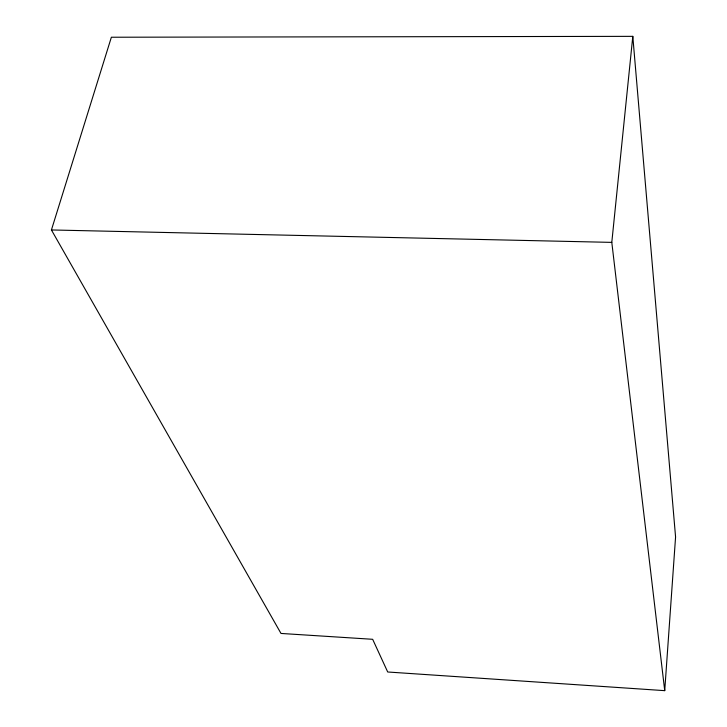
<?xml version="1.0" encoding="UTF-8"?>
<svg xmlns="http://www.w3.org/2000/svg" width="727" height="727" viewBox="0 0 727 727"><rect width="100%" height="100%" fill="white"/><g stroke="black" fill="none" stroke-linecap="round" stroke-linejoin="round"><path stroke-width="1.09" d="M664.723 690.65L675.574 536.989L632.799 36.35L111.367 37.231L51.426 229.959L280.995 633.444L372.66 639.297L387.709 671.993L664.723 690.65L611.798 242.382L632.799 36.35M51.426 229.959L611.798 242.382"/></g></svg>
